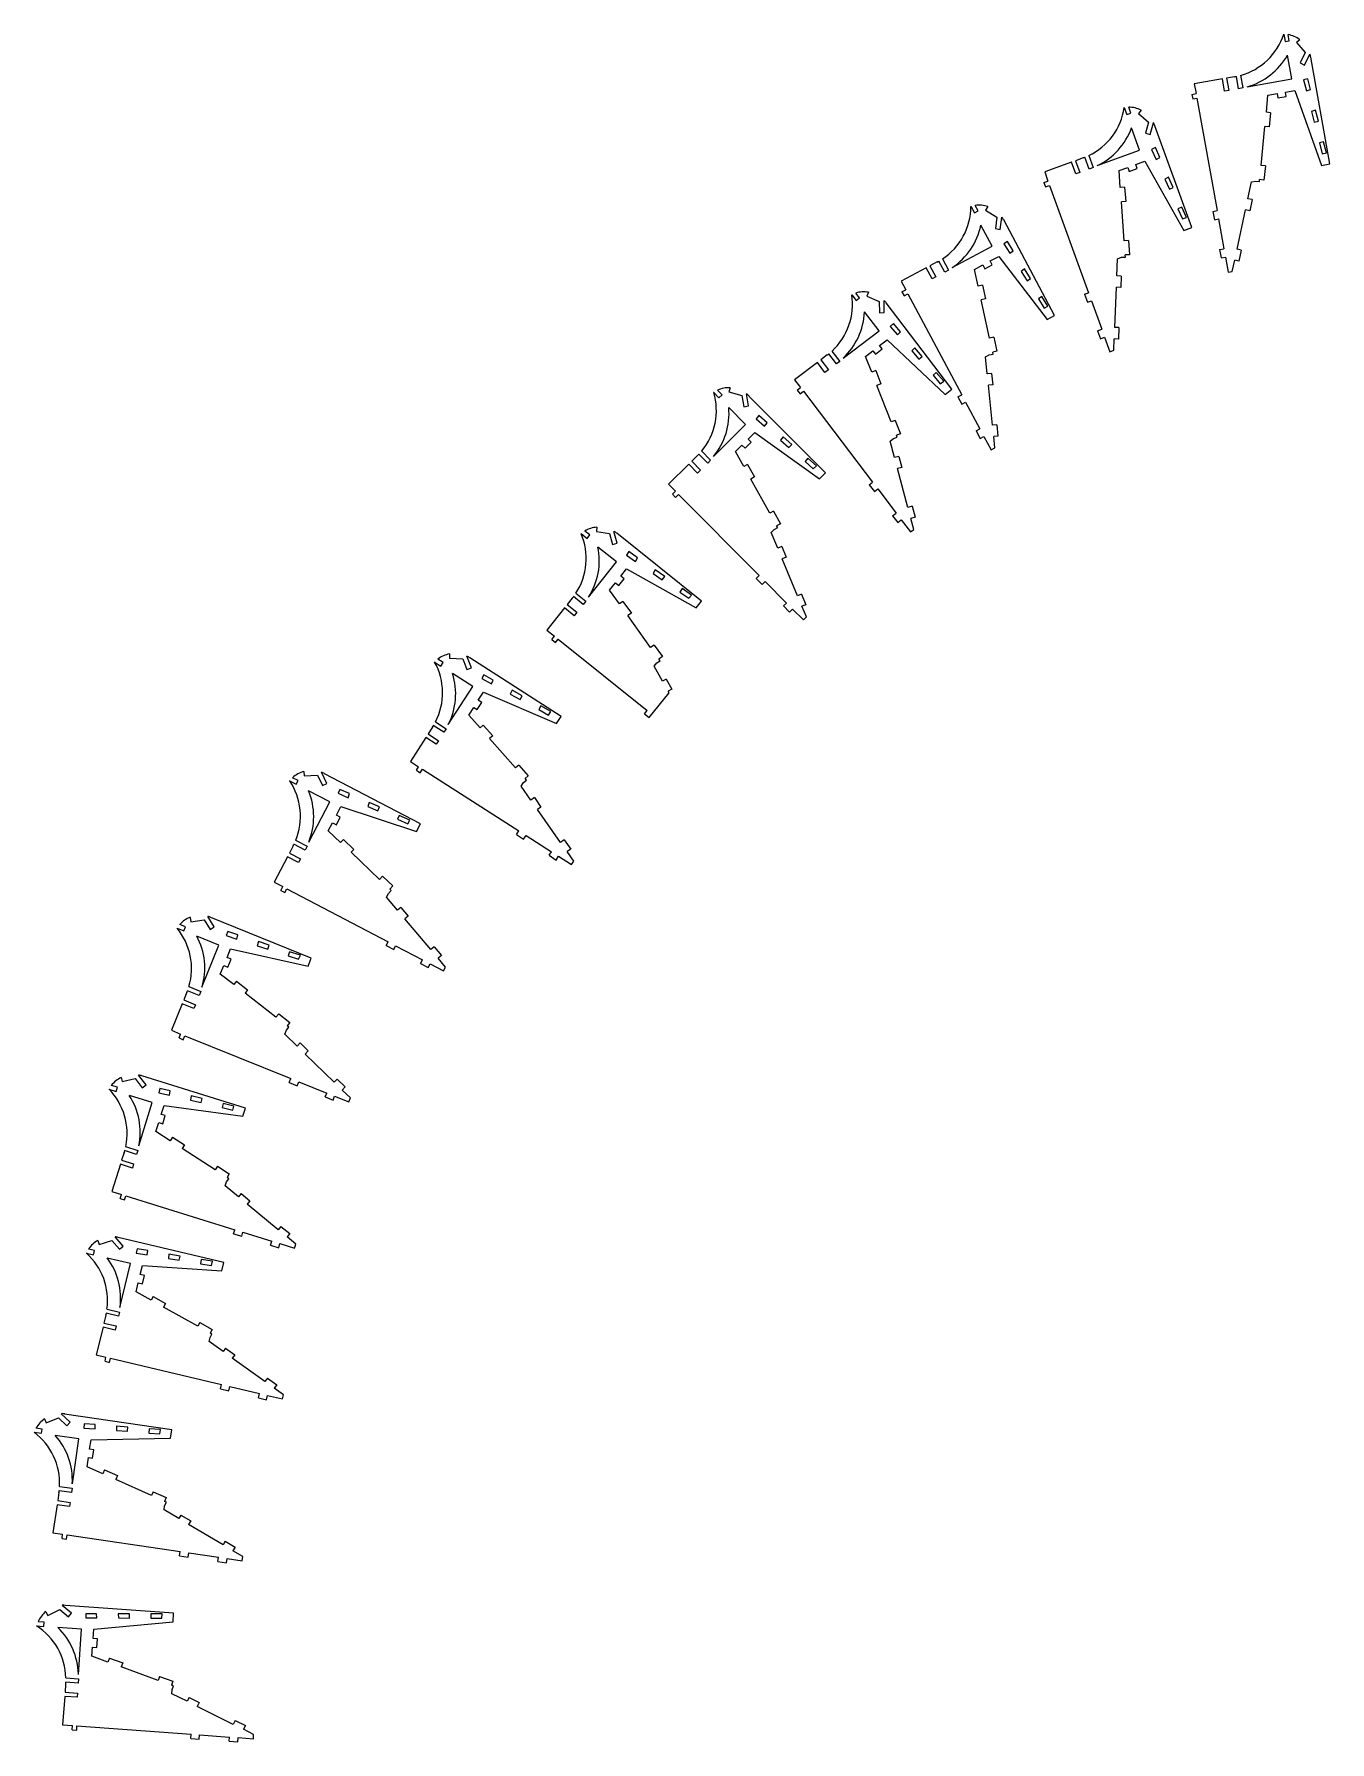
# Model space of a CAD drawing. Header units: millimetres. Extents: x -1109 to 903, y -367 to 2320.
# Drawn here: x -1109 to -199, y 1067 to 2266 of the extents above; entities that cross this region are included whole.
import ezdxf

# ---------------------------------------------------------------- set-up
doc = ezdxf.new("R2010")
doc.units = ezdxf.units.MM

msp = doc.modelspace()

# ---------------------------------------------------------------- linework, layer by layer
at = {"color": 7, "linetype": 'Continuous', "lineweight": 15}
for p, q in [((-231.2, 2266.5), (-230.2, 2261.4)), ((-230.2, 2261.4), (-227.3, 2261.9)), ((-227.3, 2261.9), (-228.1, 2266.2)), ((-219.9, 2262.6), (-222.2, 2260.7)), ((-222.2, 2260.7), (-216.1, 2253.5)), ((-225.6, 2235.2), (-228.6, 2251.7)), ((-216.1, 2253.5), (-219.6, 2246.3)), ((-219.6, 2246.3), (-216.5, 2244.8)), ((-216.5, 2244.8), (-212.8, 2252.5)), ((-198.8, 2175.4), (-212.2, 2250.3)), ((-274.3, 2235.1), (-294, 2231.5)), ((-294, 2231.5), (-292.8, 2224.7)), ((-272.7, 2226.4), (-274.3, 2235.1)), ((-265.7, 2236.6), (-271.3, 2235.6)), ((-271.3, 2235.6), (-269.8, 2226.9)), ((-262.9, 2228.1), (-264.4, 2236.8)), ((-261.5, 2237.6), (-259.9, 2228.7)), ((-256.9, 2229.6), (-225.6, 2235.2)), ((-214.3, 2235), (-217.2, 2234.3)), ((-217.2, 2234.3), (-215.3, 2226.8)), ((-212.5, 2227.7), (-214.3, 2235)), ((-295.7, 2224.2), (-292.8, 2224.7)), ((-295.7, 2224.2), (-295.1, 2221)), ((-295.1, 2221), (-292.2, 2221.6)), ((-292.2, 2221.6), (-278, 2142.6)), ((-269.8, 2226.9), (-272.7, 2226.4)), ((-259.9, 2228.7), (-262.9, 2228.1)), ((-243.4, 2211.6), (-242.3, 2223.6)), ((-242.3, 2223.6), (-235.9, 2224.7)), ((-235.9, 2224.7), (-235.4, 2221.8)), ((-235.4, 2221.8), (-229.4, 2222.8)), ((-230, 2225.8), (-223.4, 2226.9)), ((-229.4, 2222.8), (-230, 2225.8)), ((-223.4, 2226.9), (-204.7, 2174.3)), ((-215.3, 2226.8), (-212.5, 2227.7)), ((-343.2, 2214.9), (-341.4, 2210)), ((-341.4, 2210), (-338.6, 2211)), ((-338.6, 2211), (-340.1, 2215.1)), ((-331.4, 2213), (-333.3, 2210.7)), ((-333.3, 2210.7), (-326.1, 2204.7)), ((-240.5, 2211.3), (-243.4, 2211.6)), ((-240.5, 2211.3), (-241.4, 2201.4)), ((-208.8, 2213.1), (-211.6, 2212.2)), ((-211.6, 2212.2), (-209.7, 2204.6)), ((-206.8, 2205.4), (-208.8, 2213.1)), ((-332.4, 2185), (-338.1, 2200.8)), ((-326.1, 2204.7), (-328.3, 2197)), ((-328.3, 2197), (-325.1, 2196)), ((-325.1, 2196), (-322.7, 2204.3)), ((-295.8, 2130.6), (-321.8, 2202.2)), ((-247.1, 2174.3), (-244.4, 2201.7)), ((-241.4, 2201.4), (-244.4, 2201.7)), ((-209.7, 2204.6), (-206.8, 2205.4)), ((-362.2, 2174.2), (-332.4, 2185)), ((-321.2, 2186.8), (-324, 2185.6)), ((-324, 2185.6), (-320.8, 2178.4)), ((-318.2, 2179.8), (-321.2, 2186.8)), ((-203.2, 2190.8), (-206.1, 2190.1)), ((-206.1, 2190.1), (-204.2, 2182.5)), ((-204.2, 2182.5), (-201.2, 2183.1)), ((-201.2, 2183.1), (-203.2, 2190.8)), ((-380.3, 2176.6), (-399.1, 2169.8)), ((-377.3, 2168.3), (-380.3, 2176.6)), ((-372.1, 2179.6), (-377.5, 2177.6)), ((-377.5, 2177.6), (-374.5, 2169.3)), ((-367.9, 2171.7), (-370.9, 2180)), ((-368.2, 2181.2), (-365.1, 2172.8)), ((-365.1, 2172.8), (-367.9, 2171.7)), ((-346.8, 2170.7), (-340.7, 2172.9)), ((-346, 2158.7), (-346.8, 2170.7)), ((-340.7, 2172.9), (-339.7, 2170.1)), ((-339.7, 2170.1), (-334.1, 2172.2)), ((-335.1, 2175), (-328.8, 2177.3)), ((-334.1, 2172.2), (-335.1, 2175)), ((-328.8, 2177.3), (-301.4, 2128.5)), ((-320.8, 2178.4), (-318.2, 2179.8)), ((-244.1, 2174), (-247.1, 2174.3)), ((-244.1, 2174), (-245.1, 2164)), ((-204.7, 2174.3), (-198.8, 2175.4)), ((-399.6, 2162.3), (-396.8, 2163.3)), ((-399.6, 2162.3), (-398.5, 2159.3)), ((-399.1, 2169.8), (-396.8, 2163.3)), ((-398.5, 2159.3), (-395.7, 2160.3)), ((-395.7, 2160.3), (-368.3, 2084.8)), ((-374.5, 2169.3), (-377.3, 2168.3)), ((-343, 2159), (-346, 2158.7)), ((-343, 2159), (-342.2, 2149)), ((-312.1, 2166.1), (-314.7, 2164.7)), ((-314.7, 2164.7), (-311.5, 2157.6)), ((-308.8, 2158.8), (-312.1, 2166.1)), ((-311.5, 2157.6), (-308.8, 2158.8)), ((-256.4, 2150.9), (-253.9, 2162.7)), ((-253.9, 2162.7), (-250.9, 2163.2)), ((-250.9, 2163.2), (-248.2, 2162.9)), ((-248.2, 2162.9), (-248.1, 2164.3)), ((-245.1, 2164), (-248.1, 2164.3)), ((-342.2, 2149), (-345.2, 2148.8)), ((-343.2, 2121.3), (-345.2, 2148.8)), ((-253.4, 2150.3), (-256.4, 2150.9)), ((-253.4, 2150.3), (-255.1, 2142.5)), ((-450.9, 2145.6), (-448.5, 2141)), ((-448.5, 2141), (-445.8, 2142.4)), ((-445.8, 2142.4), (-447.9, 2146.2)), ((-439, 2145.4), (-440.6, 2142.8)), ((-440.6, 2142.8), (-432.6, 2137.9)), ((-432.6, 2137.9), (-433.7, 2129.9)), ((-430.3, 2129.4), (-429.1, 2138)), ((-392.1, 2068.8), (-427.9, 2136)), ((-302.7, 2145.1), (-305.5, 2143.9)), ((-305.5, 2143.9), (-302.3, 2136.7)), ((-299.5, 2137.8), (-302.7, 2145.1)), ((-302.3, 2136.7), (-299.5, 2137.8)), ((-281, 2142), (-278, 2142.6)), ((-281, 2142), (-279.9, 2136.1)), ((-279.9, 2136.1), (-277, 2136.7)), ((-277, 2136.7), (-273.2, 2115.8)), ((-264, 2115.5), (-258.1, 2143.1)), ((-255.1, 2142.5), (-258.1, 2143.1)), ((-436, 2117.5), (-443.9, 2132.3)), ((-433.7, 2129.9), (-430.3, 2129.4)), ((-301.4, 2128.5), (-295.8, 2130.6)), ((-464, 2102.5), (-436, 2117.5)), ((-425.2, 2120.8), (-427.8, 2119.2)), ((-427.8, 2119.2), (-423.6, 2112.6)), ((-421.2, 2114.4), (-425.2, 2120.8)), ((-423.6, 2112.6), (-421.2, 2114.4)), ((-340.2, 2121.6), (-343.2, 2121.3)), ((-339.5, 2111.6), (-342.5, 2111.4)), ((-342.4, 2109.9), (-342.5, 2111.4)), ((-340.2, 2121.6), (-339.5, 2111.6)), ((-276.2, 2115.2), (-273.2, 2115.8)), ((-276.2, 2115.2), (-275.1, 2109.3)), ((-261, 2114.9), (-264, 2115.5)), ((-261, 2114.9), (-262.7, 2107)), ((-482.3, 2102.4), (-499.9, 2093)), ((-478.1, 2094.6), (-482.3, 2102.4)), ((-474.6, 2106.5), (-479.7, 2103.8)), ((-479.7, 2103.8), (-475.5, 2096)), ((-469.3, 2099.3), (-473.5, 2107.1)), ((-470.9, 2108.7), (-466.7, 2100.7)), ((-466.7, 2100.7), (-469.3, 2099.3)), ((-448.3, 2101.3), (-442.6, 2104.4)), ((-445.7, 2089.6), (-448.3, 2101.3)), ((-442.6, 2104.4), (-441.2, 2101.7)), ((-441.2, 2101.7), (-435.9, 2104.5)), ((-437.3, 2107.2), (-431.4, 2110.3)), ((-435.9, 2104.5), (-437.3, 2107.2)), ((-431.4, 2110.3), (-397.4, 2066)), ((-413.2, 2101.7), (-415.6, 2099.9)), ((-415.6, 2099.9), (-411.5, 2093.3)), ((-409, 2094.9), (-413.2, 2101.7)), ((-348.4, 2096.7), (-347.9, 2108.7)), ((-347.9, 2108.7), (-345.1, 2109.8)), ((-345.1, 2109.8), (-342.4, 2109.9)), ((-275.1, 2109.3), (-272.2, 2109.9)), ((-272.2, 2109.9), (-270.3, 2099.3)), ((-270.3, 2099.3), (-267.3, 2099.9)), ((-267.3, 2099.9), (-265.6, 2107.7)), ((-262.7, 2107), (-265.6, 2107.7)), ((-499.9, 2093), (-496.7, 2086.9)), ((-499.4, 2085.5), (-496.7, 2086.9)), ((-475.5, 2096), (-478.1, 2094.6)), ((-442.8, 2090.2), (-445.7, 2089.6)), ((-442.8, 2090.2), (-440.7, 2080.5)), ((-411.5, 2093.3), (-409, 2094.9)), ((-349.9, 2060.5), (-348.7, 2088.8)), ((-345.7, 2088.6), (-348.7, 2088.8)), ((-345.4, 2096.6), (-348.4, 2096.7)), ((-345.4, 2096.6), (-345.7, 2088.6)), ((-534.6, 2083.5), (-531.5, 2079.4)), ((-529.1, 2081.2), (-531.7, 2084.6)), ((-531.5, 2079.4), (-529.1, 2081.2)), ((-522.9, 2085.2), (-524, 2082.4)), ((-524, 2082.4), (-515.3, 2078.8)), ((-515.3, 2078.8), (-515.2, 2070.8)), ((-511.8, 2070.9), (-511.9, 2079.5)), ((-464.3, 2017.1), (-510.4, 2077.7)), ((-499.4, 2085.5), (-497.8, 2082.7)), ((-497.8, 2082.7), (-495.2, 2084.1)), ((-495.2, 2084.1), (-457.4, 2013.3)), ((-440.7, 2080.5), (-443.6, 2079.8)), ((-437.8, 2052.9), (-443.6, 2079.8)), ((-401, 2082.2), (-403.5, 2080.6)), ((-403.5, 2080.6), (-399.4, 2074)), ((-396.8, 2075.4), (-401, 2082.2)), ((-399.4, 2074), (-396.8, 2075.4)), ((-371.1, 2083.8), (-368.3, 2084.8)), ((-371.1, 2083.8), (-369.1, 2078.2)), ((-369.1, 2078.2), (-366.3, 2079.2)), ((-366.3, 2079.2), (-359, 2059.2)), ((-515.4, 2058.2), (-525.6, 2071.5)), ((-515.2, 2070.8), (-511.8, 2070.9)), ((-505.3, 2063.2), (-507.6, 2061.2)), ((-500.3, 2057.5), (-505.3, 2063.2)), ((-397.4, 2066), (-392.1, 2068.8)), ((-540.7, 2038.9), (-515.4, 2058.2)), ((-515.1, 2047.8), (-509.7, 2051.8)), ((-509.7, 2051.8), (-469.1, 2013.5)), ((-507.6, 2061.2), (-502.4, 2055.3)), ((-502.4, 2055.3), (-500.3, 2057.5)), ((-434.8, 2053.6), (-437.8, 2052.9)), ((-434.8, 2053.6), (-432.7, 2043.8)), ((-361.9, 2058.2), (-359, 2059.2)), ((-361.9, 2058.2), (-359.8, 2052.6)), ((-359.8, 2052.6), (-357, 2053.6)), ((-357, 2053.6), (-353.3, 2043.5)), ((-350.5, 2044.6), (-350.2, 2052.5)), ((-347.2, 2052.4), (-350.2, 2052.5)), ((-346.9, 2060.4), (-349.9, 2060.5)), ((-346.9, 2060.4), (-347.2, 2052.4)), ((-551.8, 2041.2), (-556.3, 2037.7)), ((-545.4, 2034.9), (-550.8, 2042)), ((-548.5, 2043.9), (-543, 2036.7)), ((-525, 2040.2), (-519.8, 2044.2)), ((-520.6, 2029.1), (-525, 2040.2)), ((-519.8, 2044.2), (-518, 2041.8)), ((-518, 2041.8), (-513.2, 2045.4)), ((-513.2, 2045.4), (-515.1, 2047.8)), ((-490.4, 2046.2), (-492.5, 2044)), ((-492.5, 2044), (-487.4, 2038.2)), ((-485.1, 2040.2), (-490.4, 2046.2)), ((-487.4, 2038.2), (-485.1, 2040.2)), ((-440.6, 2039.8), (-438, 2041.2)), ((-439.4, 2027.9), (-440.6, 2039.8)), ((-438, 2041.2), (-435.3, 2041.7)), ((-432.7, 2043.8), (-435.6, 2043.2)), ((-435.3, 2041.7), (-435.6, 2043.2)), ((-353.3, 2043.5), (-350.5, 2044.6)), ((-558.7, 2035.9), (-574.7, 2023.8)), ((-553.4, 2028.9), (-558.7, 2035.9)), ((-556.3, 2037.7), (-551, 2030.7)), ((-551, 2030.7), (-553.4, 2028.9)), ((-543, 2036.7), (-545.4, 2034.9)), ((-517.8, 2030.2), (-520.6, 2029.1)), ((-517.8, 2030.2), (-514.2, 2020.9)), ((-475.3, 2028.9), (-477.5, 2026.9)), ((-477.5, 2026.9), (-472.4, 2021)), ((-470, 2022.9), (-475.3, 2028.9)), ((-436.4, 2028.2), (-439.4, 2027.9)), ((-436.4, 2028.2), (-435.6, 2020.2)), ((-631.5, 2014.9), (-627.9, 2011.2)), ((-625.7, 2013.3), (-628.8, 2016.4)), ((-620.1, 2018.1), (-620.9, 2015.2)), ((-620.9, 2015.2), (-611.8, 2012.8)), ((-574.7, 2023.8), (-570.5, 2018.3)), ((-572.9, 2016.5), (-570.5, 2018.3)), ((-572.9, 2016.5), (-570.9, 2013.9)), ((-570.9, 2013.9), (-568.5, 2015.7)), ((-568.5, 2015.7), (-520, 1951.8)), ((-514.2, 2020.9), (-516.9, 2019.8)), ((-506.9, 1994.2), (-516.9, 2019.8)), ((-472.4, 2021), (-470, 2022.9)), ((-469.1, 2013.5), (-464.3, 2017.1)), ((-435.6, 2020.2), (-438.6, 2019.9)), ((-435.7, 1991.8), (-438.6, 2019.9)), ((-627.9, 2011.2), (-625.7, 2013.3)), ((-609.2, 1992.3), (-621, 2004.2)), ((-611.8, 2012.8), (-610.5, 2004.8)), ((-610.5, 2004.8), (-607.2, 2005.4)), ((-607.2, 2005.4), (-608.5, 2013.9)), ((-553.1, 1958.3), (-606.8, 2012.3)), ((-460.1, 2011.8), (-457.4, 2013.3)), ((-460.1, 2011.8), (-457.2, 2006.6)), ((-457.2, 2006.6), (-454.6, 2008)), ((-454.6, 2008), (-444.6, 1989.2)), ((-631.7, 1969.9), (-609.2, 1992.3)), ((-599.8, 1998.6), (-601.8, 1996.3)), ((-601.8, 1996.3), (-595.9, 1991.2)), ((-594.1, 1993.6), (-599.8, 1998.6)), ((-595.9, 1991.2), (-594.1, 1993.6)), ((-504.1, 1995.2), (-506.9, 1994.2)), ((-504.1, 1995.2), (-500.4, 1985.9)), ((-432.7, 1992.1), (-435.7, 1991.8)), ((-432.7, 1992.1), (-431.9, 1984.2)), ((-609.5, 1975.7), (-605.3, 1979.9)), ((-607.4, 1982.1), (-602.7, 1986.8)), ((-605.3, 1979.9), (-607.4, 1982.1)), ((-602.7, 1986.8), (-557.3, 1954.1)), ((-582.8, 1983.7), (-584.6, 1981.3)), ((-584.6, 1981.3), (-578.7, 1976.2)), ((-576.8, 1978.4), (-582.8, 1983.7)), ((-507.6, 1980.7), (-505.2, 1982.5)), ((-504.5, 1969.1), (-507.6, 1980.7)), ((-505.2, 1982.5), (-502.7, 1983.5)), ((-500.4, 1985.9), (-503.2, 1984.8)), ((-502.7, 1983.5), (-503.2, 1984.8)), ((-447.3, 1987.8), (-444.6, 1989.2)), ((-447.3, 1987.8), (-444.4, 1982.5)), ((-444.4, 1982.5), (-441.8, 1983.9)), ((-441.8, 1983.9), (-436.7, 1974.5)), ((-431.9, 1984.2), (-434.9, 1983.9)), ((-434.1, 1975.9), (-434.9, 1983.9)), ((-642.9, 1970.7), (-647, 1966.6)), ((-635.8, 1965.3), (-642.1, 1971.6)), ((-640.1, 1973.8), (-633.7, 1967.4)), ((-633.7, 1967.4), (-635.8, 1965.3)), ((-616.3, 1973.3), (-611.7, 1977.8)), ((-610.4, 1962.8), (-616.3, 1973.3)), ((-611.7, 1977.8), (-609.5, 1975.7)), ((-578.7, 1976.2), (-576.8, 1978.4)), ((-565.5, 1968.6), (-567.4, 1966.3)), ((-559.4, 1963.3), (-565.5, 1968.6)), ((-501.6, 1969.9), (-504.5, 1969.1)), ((-501.6, 1969.9), (-499.5, 1962.2)), ((-436.7, 1974.5), (-434.1, 1975.9)), ((-649.1, 1964.5), (-663.3, 1950.4)), ((-642.9, 1958.2), (-649.1, 1964.5)), ((-647, 1966.6), (-640.8, 1960.4)), ((-640.8, 1960.4), (-642.9, 1958.2)), ((-607.8, 1964.2), (-610.4, 1962.8)), ((-607.8, 1964.2), (-603, 1955.5)), ((-603, 1955.5), (-605.6, 1954)), ((-567.4, 1966.3), (-561.6, 1961.2)), ((-561.6, 1961.2), (-559.4, 1963.3)), ((-557.3, 1954.1), (-553.1, 1958.3)), ((-499.5, 1962.2), (-502.4, 1961.4)), ((-495.1, 1934.1), (-502.4, 1961.4)), ((-663.3, 1950.4), (-658.5, 1945.5)), ((-660.6, 1943.4), (-658.5, 1945.5)), ((-660.6, 1943.4), (-658.3, 1941.1)), ((-658.3, 1941.1), (-656.2, 1943.2)), ((-656.2, 1943.2), (-599.6, 1886.3)), ((-592.2, 1930), (-605.6, 1954)), ((-522.3, 1950), (-520, 1951.8)), ((-522.3, 1950), (-518.7, 1945.3)), ((-518.7, 1945.3), (-516.3, 1947.1)), ((-516.3, 1947.1), (-503.5, 1930.2)), ((-589.6, 1931.4), (-592.2, 1930)), ((-589.6, 1931.4), (-584.7, 1922.7)), ((-492.2, 1934.9), (-495.1, 1934.1)), ((-492.2, 1934.9), (-490.1, 1927.2)), ((-713.6, 1920.2), (-714, 1917.2)), ((-589, 1918.7), (-586.6, 1920)), ((-584.7, 1922.7), (-587.4, 1921.2)), ((-586.6, 1920), (-587.4, 1921.2)), ((-505.9, 1928.3), (-503.5, 1930.2)), ((-505.9, 1928.3), (-502.2, 1923.6)), ((-502.2, 1923.6), (-499.8, 1925.4)), ((-499.8, 1925.4), (-493.4, 1916.9)), ((-490.1, 1927.2), (-493, 1926.4)), ((-491, 1918.7), (-493, 1926.4)), ((-724.6, 1915.7), (-720.5, 1912.4)), ((-718.6, 1914.8), (-722, 1917.5)), ((-720.5, 1912.4), (-718.6, 1914.8)), ((-714, 1917.2), (-704.7, 1915.8)), ((-704.7, 1915.8), (-702.6, 1908.1)), ((-702.6, 1908.1), (-699.3, 1909)), ((-699.3, 1909), (-701.6, 1917.3)), ((-640.2, 1868.4), (-699.7, 1916)), ((-591.2, 1916.6), (-589, 1918.7)), ((-586.6, 1905.5), (-591.2, 1916.6)), ((-493.4, 1916.9), (-491, 1918.7)), ((-719.6, 1871), (-699.8, 1895.8)), ((-699.8, 1895.8), (-712.9, 1906.3)), ((-691.2, 1903.1), (-692.9, 1900.6)), ((-692.9, 1900.6), (-686.5, 1896.2)), ((-685, 1898.8), (-691.2, 1903.1)), ((-686.5, 1896.2), (-685, 1898.8)), ((-583.8, 1906.6), (-586.6, 1905.5)), ((-583.8, 1906.6), (-580.7, 1899.3)), ((-580.7, 1899.3), (-583.5, 1898.1)), ((-572.6, 1872), (-583.5, 1898.1)), ((-698.3, 1879.3), (-694.5, 1883.9)), ((-696.9, 1885.8), (-692.7, 1891)), ((-694.5, 1883.9), (-696.9, 1885.8)), ((-692.7, 1891), (-644, 1863.7)), ((-672.6, 1890.2), (-674.1, 1887.7)), ((-674.1, 1887.7), (-667.7, 1883.2)), ((-666, 1885.7), (-672.6, 1890.2)), ((-667.7, 1883.2), (-666, 1885.7)), ((-601.7, 1884.2), (-599.6, 1886.3)), ((-601.7, 1884.2), (-597.5, 1879.9)), ((-723.2, 1865.9), (-730.1, 1871.5)), ((-728.4, 1873.9), (-721.3, 1868.3)), ((-704.7, 1876), (-700.6, 1881.1)), ((-697.7, 1866.3), (-704.7, 1876)), ((-700.6, 1881.1), (-698.3, 1879.3)), ((-653.7, 1877.2), (-655.4, 1874.7)), ((-655.4, 1874.7), (-649, 1870.3)), ((-647.1, 1872.6), (-653.7, 1877.2)), ((-649, 1870.3), (-647.1, 1872.6)), ((-597.5, 1879.9), (-595.4, 1882.1)), ((-595.4, 1882.1), (-580.4, 1867)), ((-569.9, 1873.2), (-572.6, 1872)), ((-569.9, 1873.2), (-566.8, 1865.8)), ((-736.4, 1863.6), (-748.8, 1848)), ((-729.5, 1858.1), (-736.4, 1863.6)), ((-730.9, 1870.5), (-734.5, 1866)), ((-734.5, 1866), (-727.6, 1860.5)), ((-727.6, 1860.5), (-729.5, 1858.1)), ((-721.3, 1868.3), (-723.2, 1865.9)), ((-695.3, 1868), (-697.7, 1866.3)), ((-695.3, 1868), (-689.4, 1859.9)), ((-689.4, 1859.9), (-691.9, 1858.2)), ((-644, 1863.7), (-640.2, 1868.4)), ((-582.5, 1864.9), (-580.4, 1867)), ((-582.5, 1864.9), (-578.3, 1860.6)), ((-578.3, 1860.6), (-576.2, 1862.7)), ((-576.2, 1862.7), (-568.6, 1855.1)), ((-566.8, 1865.8), (-569.6, 1864.7)), ((-566.5, 1857.3), (-569.6, 1864.7)), ((-748.8, 1848), (-743.5, 1843.7)), ((-675.9, 1835.8), (-691.9, 1858.2)), ((-568.6, 1855.1), (-566.5, 1857.3)), ((-745.3, 1841.4), (-743.5, 1843.7)), ((-745.3, 1841.4), (-742.8, 1839.3)), ((-742.8, 1839.3), (-740.9, 1841.7)), ((-740.9, 1841.7), (-678.3, 1791.6)), ((-673.4, 1837.5), (-675.9, 1835.8)), ((-673.4, 1837.5), (-667.6, 1829.4)), ((-827.6, 1825.5), (-823.2, 1822.7)), ((-821.6, 1825.3), (-825.3, 1827.6)), ((-823.2, 1822.7), (-821.6, 1825.3)), ((-817.1, 1831.2), (-817.2, 1828.2)), ((-817.2, 1828.2), (-807.8, 1827.8)), ((-807.8, 1827.8), (-804.9, 1820.3)), ((-801.8, 1821.5), (-804.9, 1829.6)), ((-738.7, 1787.4), (-802.9, 1828.4)), ((-673.3, 1822.6), (-671.4, 1824.9)), ((-671.4, 1824.9), (-669.2, 1826.5)), ((-667.6, 1829.4), (-670.1, 1827.6)), ((-669.2, 1826.5), (-670.1, 1827.6)), ((-800.8, 1808.3), (-815, 1817.4)), ((-804.9, 1820.3), (-801.8, 1821.5)), ((-793.1, 1816.5), (-794.5, 1813.9)), ((-794.5, 1813.9), (-787.7, 1810.2)), ((-786.4, 1812.9), (-793.1, 1816.5)), ((-787.7, 1810.2), (-786.4, 1812.9)), ((-667.5, 1812.1), (-673.3, 1822.6)), ((-664.9, 1813.6), (-667.5, 1812.1)), ((-664.9, 1813.6), (-661, 1806.6)), ((-818, 1781.6), (-800.8, 1808.3)), ((-796.9, 1798.7), (-793.3, 1804.4)), ((-793.3, 1804.4), (-742, 1782.3)), ((-773.2, 1805.7), (-774.5, 1803)), ((-774.5, 1803), (-767.6, 1799.2)), ((-766.2, 1801.9), (-773.2, 1805.7)), ((-767.6, 1799.2), (-766.2, 1801.9)), ((-676.8, 1786.5), (-662.9, 1803.9)), ((-661, 1806.6), (-663.6, 1805.1)), ((-662.9, 1803.9), (-663.6, 1805.1)), ((-803.6, 1788.2), (-800.1, 1793.7)), ((-795.7, 1779.3), (-803.6, 1788.2)), ((-800.1, 1793.7), (-797.6, 1792.1)), ((-797.6, 1792.1), (-794.4, 1797.1)), ((-794.4, 1797.1), (-796.9, 1798.7)), ((-753, 1794.7), (-754.5, 1792.1)), ((-754.5, 1792.1), (-747.6, 1788.3)), ((-746, 1790.9), (-753, 1794.7)), ((-747.6, 1788.3), (-746, 1790.9)), ((-742, 1782.3), (-738.7, 1787.4)), ((-680.1, 1789.2), (-678.3, 1791.6)), ((-680.1, 1789.2), (-676.8, 1786.5)), ((-829.1, 1779.9), (-832.2, 1775.1)), ((-832.2, 1775.1), (-824.8, 1770.3)), ((-821, 1776.2), (-828.5, 1781)), ((-827, 1783.6), (-819.4, 1778.7)), ((-819.4, 1778.7), (-821, 1776.2)), ((-793.4, 1781.2), (-795.7, 1779.3)), ((-793.4, 1781.2), (-786.8, 1773.8)), ((-833.8, 1772.5), (-844.6, 1755.7)), ((-826.4, 1767.8), (-833.8, 1772.5)), ((-824.8, 1770.3), (-826.4, 1767.8)), ((-786.8, 1773.8), (-789, 1771.8)), ((-770.8, 1751.2), (-789, 1771.8)), ((-844.6, 1755.7), (-838.8, 1752)), ((-840.4, 1749.5), (-838.8, 1752)), ((-768.5, 1753.2), (-770.8, 1751.2)), ((-768.5, 1753.2), (-761.9, 1745.7)), ((-929.4, 1742.1), (-924.8, 1739.7)), ((-923.4, 1742.3), (-927.3, 1744.3)), ((-924.8, 1739.7), (-923.4, 1742.3)), ((-919.5, 1748.6), (-919.3, 1745.6)), ((-919.3, 1745.6), (-909.9, 1746)), ((-909.9, 1746), (-906.4, 1738.8)), ((-903.3, 1740.3), (-907.1, 1748.1)), ((-906.4, 1738.8), (-903.3, 1740.3)), ((-837.6, 1711.8), (-905, 1747.1)), ((-840.4, 1749.5), (-837.7, 1747.7)), ((-837.7, 1747.7), (-836.1, 1750.2)), ((-836.1, 1750.2), (-768.5, 1707)), ((-766.8, 1738.4), (-765.2, 1740.9)), ((-765.2, 1740.9), (-763.1, 1742.6)), ((-761.9, 1745.7), (-764.1, 1743.7)), ((-763.1, 1742.6), (-764.1, 1743.7)), ((-901.3, 1727.3), (-916.1, 1735.1)), ((-916, 1699.1), (-901.3, 1727.3)), ((-894.2, 1736.1), (-895.4, 1733.4)), ((-895.4, 1733.4), (-888.3, 1730.2)), ((-887.3, 1733.1), (-894.2, 1736.1)), ((-888.3, 1730.2), (-887.3, 1733.1)), ((-873.5, 1727), (-874.5, 1724.2)), ((-866.2, 1723.8), (-873.5, 1727)), ((-759.9, 1728.5), (-766.8, 1738.4)), ((-757.5, 1730.3), (-759.9, 1728.5)), ((-757.5, 1730.3), (-752.9, 1723.7)), ((-896.6, 1711.3), (-893.9, 1716.7)), ((-896.5, 1718.1), (-893.4, 1724)), ((-893.9, 1716.7), (-896.5, 1718.1)), ((-893.4, 1724), (-840.4, 1706.5)), ((-874.5, 1724.2), (-867.4, 1721.1)), ((-867.4, 1721.1), (-866.2, 1723.8)), ((-852.5, 1717.8), (-853.7, 1715.1)), ((-853.7, 1715.1), (-846.5, 1711.9)), ((-845.1, 1714.6), (-852.5, 1717.8)), ((-752.9, 1723.7), (-755.3, 1722)), ((-739.1, 1698.9), (-755.3, 1722)), ((-902.3, 1707), (-899.3, 1712.7)), ((-893.6, 1698.7), (-902.3, 1707)), ((-899.3, 1712.7), (-896.6, 1711.3)), ((-846.5, 1711.9), (-845.1, 1714.6)), ((-840.4, 1706.5), (-837.6, 1711.8)), ((-770.1, 1704.5), (-768.5, 1707)), ((-770.1, 1704.5), (-765.1, 1701.2)), ((-765.1, 1701.2), (-763.4, 1703.7)), ((-763.4, 1703.7), (-745.5, 1692.3)), ((-927, 1696.5), (-929.6, 1691.4)), ((-929.6, 1691.4), (-921.8, 1687.3)), ((-918.6, 1693.5), (-926.4, 1697.6)), ((-925.2, 1700.4), (-917.2, 1696.2)), ((-917.2, 1696.2), (-918.6, 1693.5)), ((-891.5, 1700.9), (-893.6, 1698.7)), ((-891.5, 1700.9), (-884.3, 1694)), ((-884.3, 1694), (-886.3, 1691.9)), ((-866.4, 1672.9), (-886.3, 1691.9)), ((-747.2, 1689.8), (-745.5, 1692.3)), ((-736.6, 1700.6), (-739.1, 1698.9)), ((-736.6, 1700.6), (-732, 1694.1)), ((-732, 1694.1), (-734.5, 1692.4)), ((-729.9, 1685.8), (-734.5, 1692.4)), ((-931, 1688.8), (-940.3, 1671)), ((-923.2, 1684.7), (-931, 1688.8)), ((-921.8, 1687.3), (-923.2, 1684.7)), ((-747.2, 1689.8), (-742.1, 1686.5)), ((-742.1, 1686.5), (-740.5, 1689.1)), ((-740.5, 1689.1), (-731.5, 1683.3)), ((-731.5, 1683.3), (-729.9, 1685.8)), ((-940.3, 1671), (-934.2, 1667.8)), ((-935.6, 1665.2), (-934.2, 1667.8)), ((-864.3, 1675.1), (-866.4, 1672.9)), ((-864.3, 1675.1), (-857, 1668.3)), ((-857, 1668.3), (-859.1, 1666.1)), ((-935.6, 1665.2), (-932.7, 1663.7)), ((-932.7, 1663.7), (-931.3, 1666.3)), ((-931.3, 1666.3), (-860.3, 1629.1)), ((-861.3, 1660.5), (-859.9, 1663.1)), ((-853.6, 1651.3), (-861.3, 1660.5)), ((-859.9, 1663.1), (-858, 1665.1)), ((-858, 1665.1), (-859.1, 1666.1)), ((-999.3, 1646.2), (-998.8, 1643.2)), ((-998.8, 1643.2), (-989.5, 1644.6)), ((-989.5, 1644.6), (-985.3, 1637.7)), ((-982.4, 1639.5), (-986.9, 1646.8)), ((-914.2, 1617.6), (-984.7, 1646.1)), ((-851.3, 1653.2), (-853.6, 1651.3)), ((-851.3, 1653.2), (-846.1, 1647.1)), ((-846.1, 1647.1), (-848.4, 1645.2)), ((-830.3, 1623.6), (-848.4, 1645.2)), ((-1008.5, 1638.7), (-1003.7, 1636.7)), ((-1002.6, 1639.5), (-1006.6, 1641.2)), ((-1003.7, 1636.7), (-1002.6, 1639.5)), ((-979.1, 1626.7), (-994.6, 1633)), ((-985.3, 1637.7), (-982.4, 1639.5)), ((-972.9, 1636.2), (-973.9, 1633.4)), ((-973.9, 1633.4), (-966.5, 1630.9)), ((-965.7, 1633.9), (-972.9, 1636.2)), ((-966.5, 1630.9), (-965.7, 1633.9)), ((-991, 1597.3), (-979.1, 1626.7)), ((-973.4, 1618), (-970.9, 1624.2)), ((-970.9, 1624.2), (-916.4, 1612)), ((-951.4, 1629.2), (-952.2, 1626.3)), ((-952.2, 1626.3), (-944.7, 1623.9)), ((-943.8, 1626.7), (-951.4, 1629.2)), ((-944.7, 1623.9), (-943.8, 1626.7)), ((-929.6, 1622.1), (-930.5, 1619.2)), ((-930.5, 1619.2), (-923.1, 1616.8)), ((-921.9, 1619.6), (-929.6, 1622.1)), ((-923.1, 1616.8), (-921.9, 1619.6)), ((-861.7, 1626.4), (-860.3, 1629.1)), ((-861.7, 1626.4), (-856.3, 1623.6)), ((-856.3, 1623.6), (-855, 1626.3)), ((-855, 1626.3), (-836.1, 1616.4)), ((-828, 1625.5), (-830.3, 1623.6)), ((-828, 1625.5), (-822.8, 1619.4)), ((-822.8, 1619.4), (-825.1, 1617.5)), ((-978.1, 1606.4), (-975.7, 1612.5)), ((-975.7, 1612.5), (-972.9, 1611.3)), ((-970.6, 1616.9), (-973.4, 1618)), ((-972.9, 1611.3), (-970.6, 1616.9)), ((-916.4, 1612), (-914.2, 1617.6)), ((-837.5, 1613.8), (-836.1, 1616.4)), ((-837.5, 1613.8), (-832.2, 1611)), ((-832.2, 1611), (-830.8, 1613.7)), ((-830.8, 1613.7), (-821.4, 1608.7)), ((-820, 1611.3), (-825.1, 1617.5)), ((-821.4, 1608.7), (-820, 1611.3)), ((-1000.2, 1597.6), (-991.8, 1594.2)), ((-968.6, 1599.1), (-978.1, 1606.4)), ((-966.8, 1601.4), (-968.6, 1599.1)), ((-966.8, 1601.4), (-958.9, 1595.3)), ((-958.9, 1595.3), (-960.7, 1593)), ((-1004.9, 1585.5), (-1012.4, 1566.9)), ((-996.7, 1582.2), (-1004.9, 1585.5)), ((-1001.6, 1593.6), (-1003.8, 1588.2)), ((-1003.8, 1588.2), (-995.6, 1584.9)), ((-993, 1591.4), (-1001.2, 1594.7)), ((-995.6, 1584.9), (-996.7, 1582.2)), ((-991.8, 1594.2), (-993, 1591.4)), ((-939, 1576.1), (-960.7, 1593)), ((-937.1, 1578.5), (-939, 1576.1)), ((-937.1, 1578.5), (-929.2, 1572.3)), ((-929.2, 1572.3), (-931.1, 1570)), ((-1012.4, 1566.9), (-1006, 1564.3)), ((-1007.1, 1561.6), (-1006, 1564.3)), ((-1007.1, 1561.6), (-1004.1, 1560.3)), ((-1004.1, 1560.3), (-1003, 1563.1)), ((-1003, 1563.1), (-928.6, 1533)), ((-932.7, 1564.2), (-931.6, 1567)), ((-924.1, 1555.8), (-932.7, 1564.2)), ((-931.6, 1567), (-929.9, 1569.1)), ((-929.9, 1569.1), (-931.1, 1570)), ((-922, 1558), (-924.1, 1555.8)), ((-922, 1558), (-916.3, 1552.4)), ((-916.3, 1552.4), (-918.4, 1550.2)), ((-898.2, 1530.5), (-918.4, 1550.2)), ((-1030.3, 1528.6), (-1035.5, 1535.5)), ((-1056.3, 1525.6), (-1051.3, 1524)), ((-1050.4, 1526.9), (-1054.6, 1528.2)), ((-1051.3, 1524), (-1050.4, 1526.9)), ((-1047.7, 1533.8), (-1047, 1530.9)), ((-1047, 1530.9), (-1037.9, 1533)), ((-1037.9, 1533), (-1033.1, 1526.5)), ((-960.5, 1512.3), (-1033.2, 1534.9)), ((-1033.1, 1526.5), (-1030.3, 1528.6)), ((-1020.6, 1526), (-1021.3, 1523.1)), ((-1021.3, 1523.1), (-1013.7, 1521.3)), ((-1013.3, 1524.3), (-1020.6, 1526)), ((-1013.7, 1521.3), (-1013.3, 1524.3)), ((-929.7, 1530.3), (-928.6, 1533)), ((-929.7, 1530.3), (-924.2, 1528)), ((-924.2, 1528), (-923, 1530.8)), ((-923, 1530.8), (-903.4, 1522.8)), ((-896.1, 1532.7), (-898.2, 1530.5)), ((-896.1, 1532.7), (-890.4, 1527.1)), ((-890.4, 1527.1), (-892.5, 1524.9)), ((-886.7, 1519.4), (-892.5, 1524.9)), ((-1026, 1516.1), (-1042, 1521.1)), ((-1035.4, 1485.8), (-1026, 1516.1)), ((-1019.6, 1507.9), (-1017.6, 1514.2)), ((-1017.6, 1514.2), (-962.3, 1506.6)), ((-998.6, 1520.9), (-999.1, 1517.9)), ((-999.1, 1517.9), (-991.5, 1516.1)), ((-990.8, 1519), (-998.6, 1520.9)), ((-991.5, 1516.1), (-990.8, 1519)), ((-976.2, 1515.6), (-976.9, 1512.7)), ((-976.9, 1512.7), (-969.3, 1510.9)), ((-968.5, 1513.7), (-976.2, 1515.6)), ((-969.3, 1510.9), (-968.5, 1513.7)), ((-962.3, 1506.6), (-960.5, 1512.3)), ((-904.5, 1520.1), (-903.4, 1522.8)), ((-904.5, 1520.1), (-898.9, 1517.8)), ((-898.9, 1517.8), (-897.8, 1520.6)), ((-897.8, 1520.6), (-887.9, 1516.6)), ((-887.9, 1516.6), (-886.7, 1519.4)), ((-1023.3, 1495.9), (-1021.4, 1502.1)), ((-1021.4, 1502.1), (-1018.5, 1501.3)), ((-1016.8, 1507), (-1019.6, 1507.9)), ((-1018.5, 1501.3), (-1016.8, 1507)), ((-1013.3, 1489.4), (-1023.3, 1495.9)), ((-1011.6, 1491.9), (-1013.3, 1489.4)), ((-1011.6, 1491.9), (-1003.2, 1486.5)), ((-1045.7, 1481.2), (-1047.4, 1475.7)), ((-1047.4, 1475.7), (-1039, 1473.1)), ((-1036.9, 1479.7), (-1045.3, 1482.4)), ((-1044.6, 1485.3), (-1036, 1482.6)), ((-1036, 1482.6), (-1036.9, 1479.7)), ((-1003.2, 1486.5), (-1004.9, 1483.9)), ((-981.8, 1469), (-1004.9, 1483.9)), ((-1048.3, 1472.8), (-1054.2, 1453.7)), ((-1039.8, 1470.2), (-1048.3, 1472.8)), ((-1039, 1473.1), (-1039.8, 1470.2)), ((-980.2, 1471.5), (-981.8, 1469)), ((-980.2, 1471.5), (-971.8, 1466)), ((-971.8, 1466), (-973.4, 1463.5)), ((-972.2, 1462.7), (-973.4, 1463.5)), ((-1054.2, 1453.7), (-1047.6, 1451.7)), ((-1048.5, 1448.8), (-1047.6, 1451.7)), ((-974.6, 1457.6), (-973.7, 1460.5)), ((-965.3, 1450), (-974.6, 1457.6)), ((-973.7, 1460.5), (-972.2, 1462.7)), ((-963.4, 1452.3), (-965.3, 1450)), ((-963.4, 1452.3), (-957.3, 1447.2)), ((-1048.5, 1448.8), (-1045.4, 1447.8)), ((-1045.4, 1447.8), (-1044.5, 1450.7)), ((-1044.5, 1450.7), (-967.9, 1426.9)), ((-957.3, 1447.2), (-959.2, 1444.9)), ((-937.4, 1426.9), (-959.2, 1444.9)), ((-935.5, 1429.2), (-937.4, 1426.9)), ((-935.5, 1429.2), (-929.3, 1424.2)), ((-1064.1, 1419.3), (-1063.3, 1416.4)), ((-1063.3, 1416.4), (-1054.2, 1419.2)), ((-1054.2, 1419.2), (-1049, 1413.1)), ((-1046.4, 1415.3), (-1052, 1421.8)), ((-975.7, 1403.8), (-1049.8, 1421.4)), ((-1049, 1413.1), (-1046.4, 1415.3)), ((-968.8, 1424), (-967.9, 1426.9)), ((-968.8, 1424), (-963.1, 1422.3)), ((-963.1, 1422.3), (-962.2, 1425.1)), ((-962.2, 1425.1), (-941.9, 1418.8)), ((-942.8, 1416), (-941.9, 1418.8)), ((-942.8, 1416), (-937, 1414.2)), ((-937, 1414.2), (-936.2, 1417.1)), ((-936.2, 1417.1), (-925.9, 1413.9)), ((-929.3, 1424.2), (-931.2, 1421.8)), ((-925, 1416.7), (-931.2, 1421.8)), ((-925.9, 1413.9), (-925, 1416.7)), ((-1072.2, 1410.5), (-1067.1, 1409.3)), ((-1066.4, 1412.2), (-1070.6, 1413.2)), ((-1067.1, 1409.3), (-1066.4, 1412.2)), ((-1041.2, 1403.1), (-1057.6, 1407)), ((-1036.6, 1413.4), (-1037.1, 1410.5)), ((-1037.1, 1410.5), (-1029.4, 1409.2)), ((-1029.1, 1412.2), (-1036.6, 1413.4)), ((-1029.4, 1409.2), (-1029.1, 1412.2)), ((-1014.3, 1409.7), (-1014.6, 1406.7)), ((-1014.6, 1406.7), (-1006.9, 1405.5)), ((-1006.4, 1408.4), (-1014.3, 1409.7)), ((-1006.9, 1405.5), (-1006.4, 1408.4)), ((-991.6, 1406), (-992.1, 1403)), ((-983.7, 1404.7), (-991.6, 1406)), ((-984.4, 1401.8), (-983.7, 1404.7)), ((-977.1, 1398), (-975.7, 1403.8)), ((-1048.6, 1372.2), (-1041.2, 1403.1)), ((-1034.3, 1395.4), (-1032.8, 1401.8)), ((-1031.4, 1394.7), (-1034.3, 1395.4)), ((-1032.8, 1401.8), (-977.1, 1398)), ((-1032.8, 1388.8), (-1031.4, 1394.7)), ((-992.1, 1403), (-984.4, 1401.8)), ((-1037.2, 1383.2), (-1035.7, 1389.5)), ((-1026.7, 1377.4), (-1037.2, 1383.2)), ((-1035.7, 1389.5), (-1032.8, 1388.8)), ((-1025.3, 1380), (-1026.7, 1377.4)), ((-1025.3, 1380), (-1016.5, 1375.1)), ((-1049.6, 1366.1), (-1058.3, 1368.2)), ((-1057.7, 1371.1), (-1049, 1369)), ((-1049, 1369), (-1049.6, 1366.1)), ((-1016.5, 1375.1), (-1018, 1372.5)), ((-994, 1359.1), (-1018, 1372.5)), ((-1060.5, 1358.4), (-1065.2, 1339)), ((-1052, 1356.4), (-1060.5, 1358.4)), ((-1058.5, 1366.9), (-1059.9, 1361.3)), ((-1059.9, 1361.3), (-1051.3, 1359.3)), ((-1051.3, 1359.3), (-1052, 1356.4)), ((-992.5, 1361.7), (-994, 1359.1)), ((-992.5, 1361.7), (-983.8, 1356.9)), ((-983.8, 1356.9), (-985.2, 1354.2)), ((-986, 1348.3), (-985.3, 1351.2)), ((-976.2, 1341.3), (-986, 1348.3)), ((-985.3, 1351.2), (-984, 1353.5)), ((-984, 1353.5), (-985.2, 1354.2)), ((-974.5, 1343.7), (-976.2, 1341.3)), ((-974.5, 1343.7), (-968, 1339.1)), ((-1065.2, 1339), (-1058.5, 1337.4)), ((-1059.1, 1334.5), (-1058.5, 1337.4)), ((-1059.1, 1334.5), (-1056, 1333.7)), ((-1056, 1333.7), (-1055.3, 1336.6)), ((-1055.3, 1336.6), (-977.2, 1318.1)), ((-968, 1339.1), (-969.7, 1336.6)), ((-946.8, 1320.2), (-969.7, 1336.6)), ((-945, 1322.6), (-946.8, 1320.2)), ((-945, 1322.6), (-938.5, 1318)), ((-977.9, 1315.2), (-977.2, 1318.1)), ((-977.9, 1315.2), (-972.1, 1313.8)), ((-972.1, 1313.8), (-971.4, 1316.7)), ((-971.4, 1316.7), (-950.7, 1311.8)), ((-951.4, 1308.9), (-950.7, 1311.8)), ((-951.4, 1308.9), (-945.6, 1307.5)), ((-945.6, 1307.5), (-944.9, 1310.4)), ((-944.9, 1310.4), (-934.5, 1308)), ((-938.5, 1318), (-940.3, 1315.5)), ((-933.8, 1310.9), (-940.3, 1315.5)), ((-934.5, 1308), (-933.8, 1310.9)), ((-1083.6, 1291.6), (-1089.8, 1297.6)), ((-1012.2, 1286.3), (-1087.5, 1297.4)), ((-1108.8, 1284.6), (-1103.7, 1283.9)), ((-1103.2, 1286.8), (-1107.6, 1287.5)), ((-1103.7, 1283.9), (-1103.2, 1286.8)), ((-1101.6, 1294.1), (-1100.5, 1291.3)), ((-1100.5, 1291.3), (-1091.7, 1294.8)), ((-1091.7, 1294.8), (-1086, 1289.2)), ((-1086, 1289.2), (-1083.6, 1291.6)), ((-1073.7, 1290.6), (-1073.9, 1287.6)), ((-1073.9, 1287.6), (-1066.1, 1287)), ((-1066.1, 1290), (-1073.7, 1290.6)), ((-1066.1, 1287), (-1066.1, 1290)), ((-1043.1, 1288.2), (-1051.1, 1288.9)), ((-1051.1, 1288.9), (-1051.1, 1285.9)), ((-1051.1, 1285.9), (-1043.4, 1285.3)), ((-1043.4, 1285.3), (-1043.1, 1288.2)), ((-1028.2, 1287.1), (-1028.4, 1284.1)), ((-1028.4, 1284.1), (-1020.7, 1283.5)), ((-1020.2, 1286.5), (-1028.2, 1287.1)), ((-1020.7, 1283.5), (-1020.2, 1286.5)), ((-1013, 1280.4), (-1012.2, 1286.3)), ((-1077.4, 1279.9), (-1094, 1282.4)), ((-1082, 1248.5), (-1077.4, 1279.9)), ((-1069.9, 1272.8), (-1068.9, 1279.4)), ((-1066.9, 1272.4), (-1069.9, 1272.8)), ((-1068.9, 1279.4), (-1013, 1280.4)), ((-1067.8, 1266.4), (-1066.9, 1272.4)), ((-1071.7, 1260.4), (-1070.7, 1266.9)), ((-1060.7, 1255.5), (-1071.7, 1260.4)), ((-1070.7, 1266.9), (-1067.8, 1266.4)), ((-1059.5, 1258.3), (-1060.7, 1255.5)), ((-1059.5, 1258.3), (-1050.4, 1254.2)), ((-1050.4, 1254.2), (-1051.6, 1251.4)), ((-1026.5, 1240.2), (-1051.6, 1251.4)), ((-1091.5, 1242.4), (-1092.3, 1236.7)), ((-1092.3, 1236.7), (-1083.6, 1235.4)), ((-1082.6, 1242.4), (-1091.3, 1243.6)), ((-1091.1, 1246.6), (-1082.1, 1245.3)), ((-1083.6, 1235.4), (-1084, 1232.5)), ((-1082.1, 1245.3), (-1082.6, 1242.4)), ((-1025.3, 1242.9), (-1026.5, 1240.2)), ((-1025.3, 1242.9), (-1016.2, 1238.8)), ((-1016.2, 1238.8), (-1017.4, 1236.1)), ((-1016, 1235.5), (-1017.4, 1236.1)), ((-1017.2, 1233), (-1016, 1235.5)), ((-1092.8, 1233.7), (-1095.7, 1214)), ((-1084, 1232.5), (-1092.8, 1233.7)), ((-1017.6, 1230.1), (-1017.2, 1233)), ((-1007.3, 1224), (-1017.6, 1230.1)), ((-1005.8, 1226.5), (-1007.3, 1224)), ((-1005.8, 1226.5), (-998.9, 1222.5)), ((-1095.7, 1214), (-1088.9, 1213)), ((-1089.3, 1210), (-1088.9, 1213)), ((-1086.1, 1209.5), (-1085.7, 1212.5)), ((-1085.7, 1212.5), (-1006.3, 1200.8)), ((-998.9, 1222.5), (-1000.4, 1219.9)), ((-976.1, 1205.5), (-1000.4, 1219.9)), ((-1089.3, 1210), (-1086.1, 1209.5)), ((-1006.7, 1197.8), (-1006.3, 1200.8)), ((-1000.8, 1196.9), (-1000.3, 1199.9)), ((-1000.3, 1199.9), (-979.3, 1196.8)), ((-974.6, 1208.1), (-976.1, 1205.5)), ((-974.6, 1208.1), (-967.7, 1204)), ((-967.7, 1204), (-969.3, 1201.4)), ((-962.4, 1197.3), (-969.3, 1201.4)), ((-1006.7, 1197.8), (-1000.8, 1196.9)), ((-979.8, 1193.8), (-979.3, 1196.8)), ((-979.8, 1193.8), (-973.8, 1193)), ((-973.8, 1193), (-973.4, 1195.9)), ((-973.4, 1195.9), (-962.8, 1194.4)), ((-962.8, 1194.4), (-962.4, 1197.3)), ((-1101.8, 1151.3), (-1106.1, 1151.6)), ((-1100.7, 1158.6), (-1099.3, 1155.9)), ((-1099.3, 1155.9), (-1090.9, 1160.1)), ((-1090.9, 1160.1), (-1084.8, 1154.9)), ((-1082.6, 1157.5), (-1089.1, 1163)), ((-1010.9, 1157.5), (-1086.8, 1163)), ((-1084.8, 1154.9), (-1082.6, 1157.5)), ((-1065, 1157.2), (-1072.6, 1157.2)), ((-1072.6, 1157.2), (-1072.6, 1154.2)), ((-1072.6, 1154.2), (-1064.8, 1154.2)), ((-1067, 1146.4), (-1011.3, 1151.5)), ((-1064.8, 1154.2), (-1065, 1157.2)), ((-1041.9, 1157.1), (-1049.9, 1157.1)), ((-1049.9, 1157.1), (-1049.7, 1154.2)), ((-1049.7, 1154.2), (-1041.9, 1154.1)), ((-1041.9, 1154.1), (-1041.9, 1157.1)), ((-1026.9, 1157.1), (-1026.9, 1154.1)), ((-1018.9, 1157.1), (-1026.9, 1157.1)), ((-1026.9, 1154.1), (-1019.2, 1154.1)), ((-1019.2, 1154.1), (-1018.9, 1157.1)), ((-1011.3, 1151.5), (-1010.9, 1157.5)), ((-1107.2, 1148.7), (-1102, 1148.3)), ((-1102, 1148.3), (-1101.8, 1151.3)), ((-1075.5, 1146.3), (-1092.2, 1147.5)), ((-1077.8, 1114.6), (-1075.5, 1146.3)), ((-1067.4, 1139.7), (-1067, 1146.4)), ((-1064.4, 1139.5), (-1067.4, 1139.7)), ((-1064.9, 1133.5), (-1064.4, 1139.5)), ((-1068.3, 1127.3), (-1067.9, 1133.8)), ((-1067.9, 1133.8), (-1064.9, 1133.5)), ((-1057.1, 1123.2), (-1068.3, 1127.3)), ((-1056, 1126), (-1057.1, 1123.2)), ((-1056, 1126), (-1046.6, 1122.6)), ((-1046.6, 1122.6), (-1047.7, 1119.8)), ((-1021.8, 1110.4), (-1047.7, 1119.8)), ((-1086.8, 1107.8), (-1087.2, 1102.1)), ((-1086.7, 1112.1), (-1077.7, 1111.4)), ((-1077.9, 1108.4), (-1086.7, 1109.1)), ((-1077.7, 1111.4), (-1077.9, 1108.4)), ((-1020.8, 1113.2), (-1021.8, 1110.4)), ((-1020.8, 1113.2), (-1011.4, 1109.8)), ((-1011.4, 1109.8), (-1012.4, 1107)), ((-1011, 1106.5), (-1012.4, 1107)), ((-1012.2, 1101), (-1012, 1104)), ((-1012, 1104), (-1011, 1106.5)), ((-1087.4, 1099.1), (-1088.9, 1079.2)), ((-1078.6, 1098.5), (-1087.4, 1099.1)), ((-1087.2, 1102.1), (-1078.4, 1101.5)), ((-1078.4, 1101.5), (-1078.6, 1098.5)), ((-1001.5, 1095.7), (-1012.2, 1101)), ((-1000.1, 1098.3), (-1001.5, 1095.7)), ((-1000.1, 1098.3), (-993, 1094.8)), ((-993, 1094.8), (-994.3, 1092.1)), ((-969, 1079.5), (-994.3, 1092.1)), ((-967.7, 1082.2), (-969, 1079.5)), ((-967.7, 1082.2), (-960.5, 1078.7)), ((-1088.9, 1079.2), (-1082, 1078.7)), ((-1082.2, 1075.7), (-1082, 1078.7)), ((-1082.2, 1075.7), (-1079, 1075.4)), ((-1079, 1075.4), (-1078.8, 1078.4)), ((-1078.8, 1078.4), (-998.7, 1072.6)), ((-998.9, 1069.6), (-998.7, 1072.6)), ((-998.9, 1069.6), (-993, 1069.2)), ((-993, 1069.2), (-992.7, 1072.2)), ((-992.7, 1072.2), (-971.6, 1070.6)), ((-971.8, 1067.6), (-971.6, 1070.6)), ((-971.8, 1067.6), (-965.8, 1067.2)), ((-965.8, 1067.2), (-965.6, 1070.2)), ((-965.6, 1070.2), (-954.9, 1069.4)), ((-960.5, 1078.7), (-961.8, 1076)), ((-954.7, 1072.4), (-961.8, 1076)), ((-954.9, 1069.4), (-954.7, 1072.4))]:
    msp.add_line(p, q, dxfattribs=at)
at = {"color": 7, "linetype": 'Continuous', "lineweight": 15, "flags": 128}
for points in [[(-231.2, 2266.5), (-231.2, 2266.5), (-231.2, 2266.5), (-231.2, 2266.5), (-231.2, 2266.5), (-231.2, 2266.5), (-231.2, 2266.5), (-231.2, 2266.5), (-231.2, 2266.5)], [(-450.9, 2145.6), (-450.9, 2145.6), (-450.9, 2145.6), (-450.9, 2145.6), (-451, 2145.6), (-451, 2145.6), (-451, 2145.6), (-451, 2145.6), (-451, 2145.6)]]:
    msp.add_lwpolyline(points, dxfattribs=at)
at = {"color": 7, "linetype": 'Continuous', "lineweight": 15}
for centre, radius, start, end in [((-273.5, 2280.5), 44.6, 285.6299, 341.7228), ((-231.6, 2246.8), 19.7, 53.485, 79.6382), ((-269.6, 2274.9), 47.1, 285.6416, 330.4632), ((-231.6, 2246.8), 19.7, 10.1633, 16.9035), ((-273.5, 2280.5), 44.6, 280.1633, 281.7638), ((-387.3, 2221.5), 44.6, 295.4023, 351.4952), ((-340.3, 2195.5), 19.7, 98.5123, 98.7149), ((-340.3, 2195.5), 19.7, 63.2574, 89.4107), ((-382.4, 2216.7), 47.1, 295.414, 340.2356), ((-340.3, 2195.5), 19.7, 19.9357, 26.6759), ((-387.3, 2221.5), 44.6, 289.9357, 291.5362), ((-495.5, 2145.8), 44.6, 303.5345, 359.6274), ((-445.3, 2126.7), 19.7, 71.3897, 97.5429), ((-445.3, 2126.7), 19.7, 28.0679, 34.8081), ((-490.1, 2141.8), 47.1, 303.5463, 348.3679), ((-495.5, 2145.8), 44.6, 298.0679, 299.6684), ((-578.7, 2076.7), 44.6, 312.7137, 8.8066), ((-526.1, 2065.8), 19.7, 115.8237, 116.0263), ((-526.1, 2065.8), 19.7, 80.5689, 106.7221), ((-526.1, 2065.8), 19.7, 37.2471, 43.9873), ((-572.7, 2073.5), 47.1, 312.7255, 357.5471), ((-578.7, 2076.7), 44.6, 307.2471, 308.8476), ((-674.3, 2002.3), 44.6, 320.2989, 16.3918), ((-620.7, 1998.5), 19.7, 123.4088, 123.6114), ((-620.7, 1998.5), 19.7, 88.154, 114.3072), ((-667.9, 2000), 47.1, 320.3106, 5.1322), ((-620.7, 1998.5), 19.7, 44.8322, 51.5725), ((-674.3, 2002.3), 44.6, 314.8322, 316.4328), ((-712, 1900.6), 19.7, 94.6629, 120.8162), ((-765.7, 1898.3), 44.6, 326.8078, 22.9007), ((-712, 1900.6), 19.7, 129.9178, 130.1204), ((-712, 1900.6), 19.7, 51.3412, 58.0814), ((-759, 1896.8), 47.1, 326.8195, 11.6411), ((-765.7, 1898.3), 44.6, 321.3412, 322.9417), ((-866.6, 1803.9), 44.6, 332.8491, 28.942), ((-813.5, 1811.9), 19.7, 135.9591, 136.1617), ((-813.5, 1811.9), 19.7, 100.7043, 126.8575), ((-813.5, 1811.9), 19.7, 57.3825, 64.1227), ((-859.9, 1803.1), 47.1, 332.8608, 17.6825), ((-866.6, 1803.9), 44.6, 327.3825, 328.983), ((-914.1, 1729.7), 19.7, 140.9166, 141.1192), ((-966.4, 1717.2), 44.6, 337.8066, 33.8995), ((-914.1, 1729.7), 19.7, 105.6617, 131.815), ((-914.1, 1729.7), 19.7, 62.34, 69.0802), ((-959.6, 1716.9), 47.1, 337.8183, 22.6399), ((-966.4, 1717.2), 44.6, 332.34, 333.9405), ((-992.1, 1627.9), 19.7, 111.3065, 137.4597), ((-992.1, 1627.9), 19.7, 67.9847, 74.725), ((-992.1, 1627.9), 19.7, 146.5613, 146.7639), ((-1042.9, 1610.3), 44.6, 343.4514, 39.5443), ((-1036.1, 1610.7), 47.1, 343.4631, 28.2847), ((-1042.9, 1610.3), 44.6, 337.9847, 339.5853), ((-1039.1, 1516.1), 19.7, 72.7487, 79.4889), ((-1039.1, 1516.1), 19.7, 151.3253, 151.5279), ((-1088.2, 1494.4), 44.6, 348.2153, 44.3082), ((-1039.1, 1516.1), 19.7, 116.0704, 142.2237), ((-1081.5, 1495.4), 47.1, 348.227, 33.0486), ((-1088.2, 1494.4), 44.6, 342.7487, 344.3492), ((-1054.3, 1402.3), 19.7, 119.9736, 146.1268), ((-1054.3, 1402.3), 19.7, 76.6518, 83.3921), ((-1054.3, 1402.3), 19.7, 155.2284, 155.431), ((-1101.9, 1377.2), 44.6, 352.1185, 48.2114), ((-1095.2, 1378.7), 47.1, 352.1302, 36.9518), ((-1101.9, 1377.2), 44.6, 346.6518, 348.2524), ((-1090.3, 1278), 19.7, 81.6119, 88.3521), ((-1135.6, 1248.9), 44.6, 357.0785, 53.1714), ((-1090.3, 1278), 19.7, 160.1885, 160.3911), ((-1090.3, 1278), 19.7, 124.9336, 151.0868), ((-1129.1, 1250.9), 47.1, 357.0902, 41.9118), ((-1135.6, 1248.9), 44.6, 351.6119, 353.2124), ((-1088.2, 1143.4), 19.7, 129.1641, 155.3173), ((-1088.2, 1143.4), 19.7, 85.8423, 92.5826), ((-1088.2, 1143.4), 19.7, 164.4189, 164.6215), ((-1131.2, 1111.1), 44.6, 1.309, 57.4019), ((-1124.9, 1113.6), 47.1, 1.3207, 46.1423), ((-1131.2, 1111.1), 44.6, 355.8423, 357.4429)]:
    msp.add_arc(centre, radius, start, end, dxfattribs=at)

doc.saveas('drawing.dxf')
